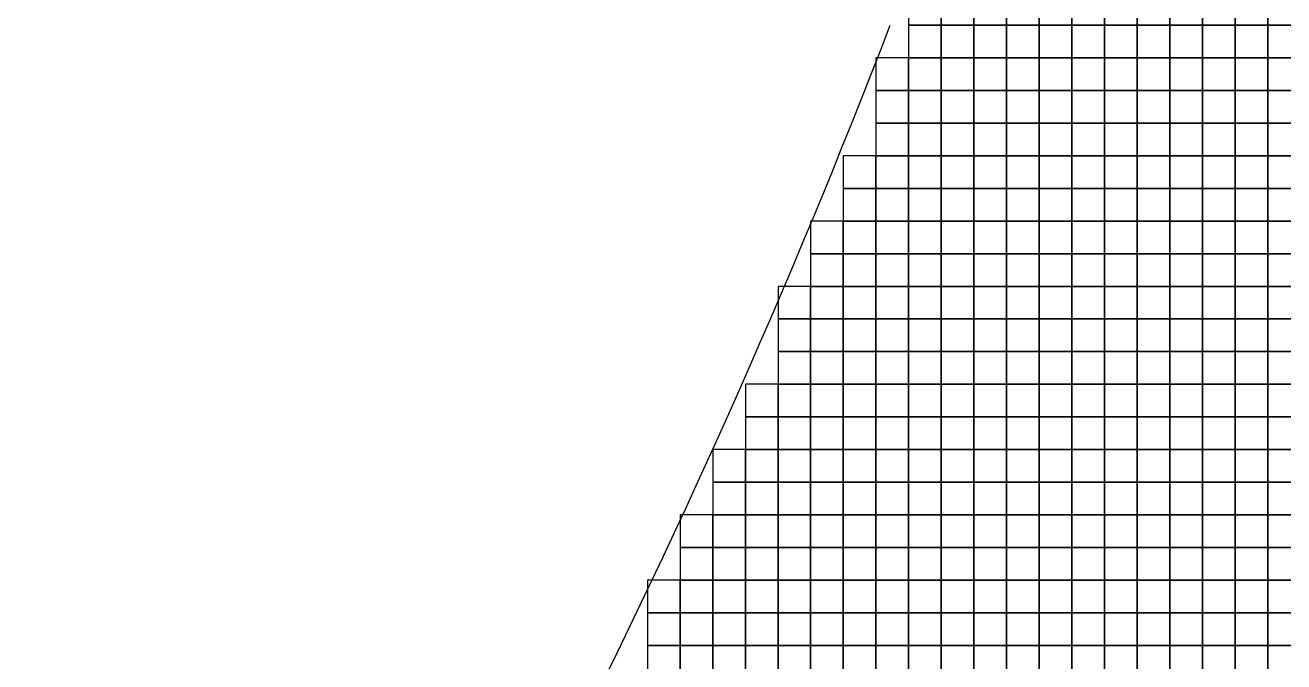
# Model space of a CAD drawing. Extents: x -160257 to 160150, y 7001 to 122208.
# Drawn here: x 114517 to 133791, y 39966 to 49716 of the extents above; entities that cross this region are included whole.
import ezdxf

# ---------------------------------------------------------------- set-up
doc = ezdxf.new("R2010")
doc.units = 0
doc.header["$LTSCALE"] = 1000
doc.header["$MEASUREMENT"] = 0
doc.layers.add('A-G-VISIBLE', color=9, linetype='Continuous')

# ---------------------------------------------------------------- blocks, each defined once
blk = doc.blocks.new('dasd')
at = {"layer": 'A-G-VISIBLE', "linetype": 'Continuous'}
for centre, radius, start, end in [((-132879.454, 42145.346), 121.404, 314.68966, 338.95615), ((-132898.334, 42165.736), 157.69, 318.2193, 335.49083)]:
    blk.add_arc(centre, radius, start, end, dxfattribs=at)

msp = doc.modelspace()

# ---------------------------------------------------------------- linework, layer by layer
at = {"elevation": 2850}
for points in [[(128045, 49716), (128545, 49716), (128545, 50216), (128045, 50216)], [(128545, 49716), (129045, 49716), (129045, 50216), (128545, 50216)], [(129045, 49716), (129545, 49716), (129545, 50216), (129045, 50216)], [(129545, 49716), (130045, 49716), (130045, 50216), (129545, 50216)], [(130045, 49716), (130545, 49716), (130545, 50216), (130045, 50216)], [(130545, 49716), (131045, 49716), (131045, 50216), (130545, 50216)], [(131045, 49716), (131545, 49716), (131545, 50216), (131045, 50216)], [(131545, 49716), (132045, 49716), (132045, 50216), (131545, 50216)], [(132045, 49716), (132545, 49716), (132545, 50216), (132045, 50216)], [(132545, 49716), (133045, 49716), (133045, 50216), (132545, 50216)], [(133045, 49716), (133545, 49716), (133545, 50216), (133045, 50216)], [(133545, 49716), (134045, 49716), (134045, 50216), (133545, 50216)], [(128045, 49216), (128545, 49216), (128545, 49716), (128045, 49716)], [(128545, 49216), (129045, 49216), (129045, 49716), (128545, 49716)], [(129045, 49216), (129545, 49216), (129545, 49716), (129045, 49716)], [(129545, 49216), (130045, 49216), (130045, 49716), (129545, 49716)], [(130045, 49216), (130545, 49216), (130545, 49716), (130045, 49716)], [(130545, 49216), (131045, 49216), (131045, 49716), (130545, 49716)], [(131045, 49216), (131545, 49216), (131545, 49716), (131045, 49716)], [(131545, 49216), (132045, 49216), (132045, 49716), (131545, 49716)], [(132045, 49216), (132545, 49216), (132545, 49716), (132045, 49716)], [(132545, 49216), (133045, 49216), (133045, 49716), (132545, 49716)], [(133045, 49216), (133545, 49216), (133545, 49716), (133045, 49716)], [(133545, 49216), (134045, 49216), (134045, 49716), (133545, 49716)], [(127545, 48716), (128045, 48716), (128045, 49216), (127545, 49216)], [(128045, 48716), (128545, 48716), (128545, 49216), (128045, 49216)], [(128545, 48716), (129045, 48716), (129045, 49216), (128545, 49216)], [(129045, 48716), (129545, 48716), (129545, 49216), (129045, 49216)], [(129545, 48716), (130045, 48716), (130045, 49216), (129545, 49216)], [(130045, 48716), (130545, 48716), (130545, 49216), (130045, 49216)], [(130545, 48716), (131045, 48716), (131045, 49216), (130545, 49216)], [(131045, 48716), (131545, 48716), (131545, 49216), (131045, 49216)], [(131545, 48716), (132045, 48716), (132045, 49216), (131545, 49216)], [(132045, 48716), (132545, 48716), (132545, 49216), (132045, 49216)], [(132545, 48716), (133045, 48716), (133045, 49216), (132545, 49216)], [(133045, 48716), (133545, 48716), (133545, 49216), (133045, 49216)], [(133545, 48716), (134045, 48716), (134045, 49216), (133545, 49216)], [(127545, 48216), (128045, 48216), (128045, 48716), (127545, 48716)], [(128045, 48216), (128545, 48216), (128545, 48716), (128045, 48716)], [(128545, 48216), (129045, 48216), (129045, 48716), (128545, 48716)], [(129045, 48216), (129545, 48216), (129545, 48716), (129045, 48716)], [(129545, 48216), (130045, 48216), (130045, 48716), (129545, 48716)], [(130045, 48216), (130545, 48216), (130545, 48716), (130045, 48716)], [(130545, 48216), (131045, 48216), (131045, 48716), (130545, 48716)], [(131045, 48216), (131545, 48216), (131545, 48716), (131045, 48716)], [(131545, 48216), (132045, 48216), (132045, 48716), (131545, 48716)], [(132045, 48216), (132545, 48216), (132545, 48716), (132045, 48716)], [(132545, 48216), (133045, 48216), (133045, 48716), (132545, 48716)], [(133045, 48216), (133545, 48216), (133545, 48716), (133045, 48716)], [(133545, 48216), (134045, 48216), (134045, 48716), (133545, 48716)], [(127545, 47716), (128045, 47716), (128045, 48216), (127545, 48216)], [(128045, 47716), (128545, 47716), (128545, 48216), (128045, 48216)], [(128545, 47716), (129045, 47716), (129045, 48216), (128545, 48216)], [(129045, 47716), (129545, 47716), (129545, 48216), (129045, 48216)], [(129545, 47716), (130045, 47716), (130045, 48216), (129545, 48216)], [(130045, 47716), (130545, 47716), (130545, 48216), (130045, 48216)], [(130545, 47716), (131045, 47716), (131045, 48216), (130545, 48216)], [(131045, 47716), (131545, 47716), (131545, 48216), (131045, 48216)], [(131545, 47716), (132045, 47716), (132045, 48216), (131545, 48216)], [(132045, 47716), (132545, 47716), (132545, 48216), (132045, 48216)], [(132545, 47716), (133045, 47716), (133045, 48216), (132545, 48216)], [(133045, 47716), (133545, 47716), (133545, 48216), (133045, 48216)], [(133545, 47716), (134045, 47716), (134045, 48216), (133545, 48216)], [(127045, 47216), (127545, 47216), (127545, 47716), (127045, 47716)], [(127545, 47216), (128045, 47216), (128045, 47716), (127545, 47716)], [(128045, 47216), (128545, 47216), (128545, 47716), (128045, 47716)], [(128545, 47216), (129045, 47216), (129045, 47716), (128545, 47716)], [(129045, 47216), (129545, 47216), (129545, 47716), (129045, 47716)], [(129545, 47216), (130045, 47216), (130045, 47716), (129545, 47716)], [(130045, 47216), (130545, 47216), (130545, 47716), (130045, 47716)], [(130545, 47216), (131045, 47216), (131045, 47716), (130545, 47716)], [(131045, 47216), (131545, 47216), (131545, 47716), (131045, 47716)], [(131545, 47216), (132045, 47216), (132045, 47716), (131545, 47716)], [(132045, 47216), (132545, 47216), (132545, 47716), (132045, 47716)], [(132545, 47216), (133045, 47216), (133045, 47716), (132545, 47716)], [(133045, 47216), (133545, 47216), (133545, 47716), (133045, 47716)], [(133545, 47216), (134045, 47216), (134045, 47716), (133545, 47716)], [(127045, 46716), (127545, 46716), (127545, 47216), (127045, 47216)], [(127545, 46716), (128045, 46716), (128045, 47216), (127545, 47216)], [(128045, 46716), (128545, 46716), (128545, 47216), (128045, 47216)], [(128545, 46716), (129045, 46716), (129045, 47216), (128545, 47216)], [(129045, 46716), (129545, 46716), (129545, 47216), (129045, 47216)], [(129545, 46716), (130045, 46716), (130045, 47216), (129545, 47216)], [(130045, 46716), (130545, 46716), (130545, 47216), (130045, 47216)], [(130545, 46716), (131045, 46716), (131045, 47216), (130545, 47216)], [(131045, 46716), (131545, 46716), (131545, 47216), (131045, 47216)], [(131545, 46716), (132045, 46716), (132045, 47216), (131545, 47216)], [(132045, 46716), (132545, 46716), (132545, 47216), (132045, 47216)], [(132545, 46716), (133045, 46716), (133045, 47216), (132545, 47216)], [(133045, 46716), (133545, 46716), (133545, 47216), (133045, 47216)], [(133545, 46716), (134045, 46716), (134045, 47216), (133545, 47216)], [(126545, 46216), (127045, 46216), (127045, 46716), (126545, 46716)], [(127045, 46216), (127545, 46216), (127545, 46716), (127045, 46716)], [(127545, 46216), (128045, 46216), (128045, 46716), (127545, 46716)], [(128045, 46216), (128545, 46216), (128545, 46716), (128045, 46716)], [(128545, 46216), (129045, 46216), (129045, 46716), (128545, 46716)], [(129045, 46216), (129545, 46216), (129545, 46716), (129045, 46716)], [(129545, 46216), (130045, 46216), (130045, 46716), (129545, 46716)], [(130045, 46216), (130545, 46216), (130545, 46716), (130045, 46716)], [(130545, 46216), (131045, 46216), (131045, 46716), (130545, 46716)], [(131045, 46216), (131545, 46216), (131545, 46716), (131045, 46716)], [(131545, 46216), (132045, 46216), (132045, 46716), (131545, 46716)], [(132045, 46216), (132545, 46216), (132545, 46716), (132045, 46716)], [(132545, 46216), (133045, 46216), (133045, 46716), (132545, 46716)], [(133045, 46216), (133545, 46216), (133545, 46716), (133045, 46716)], [(133545, 46216), (134045, 46216), (134045, 46716), (133545, 46716)], [(126545, 45716), (127045, 45716), (127045, 46216), (126545, 46216)], [(127045, 45716), (127545, 45716), (127545, 46216), (127045, 46216)], [(127545, 45716), (128045, 45716), (128045, 46216), (127545, 46216)], [(128045, 45716), (128545, 45716), (128545, 46216), (128045, 46216)], [(128545, 45716), (129045, 45716), (129045, 46216), (128545, 46216)], [(129045, 45716), (129545, 45716), (129545, 46216), (129045, 46216)], [(129545, 45716), (130045, 45716), (130045, 46216), (129545, 46216)], [(130045, 45716), (130545, 45716), (130545, 46216), (130045, 46216)], [(130545, 45716), (131045, 45716), (131045, 46216), (130545, 46216)], [(131045, 45716), (131545, 45716), (131545, 46216), (131045, 46216)], [(131545, 45716), (132045, 45716), (132045, 46216), (131545, 46216)], [(132045, 45716), (132545, 45716), (132545, 46216), (132045, 46216)], [(132545, 45716), (133045, 45716), (133045, 46216), (132545, 46216)], [(133045, 45716), (133545, 45716), (133545, 46216), (133045, 46216)], [(133545, 45716), (134045, 45716), (134045, 46216), (133545, 46216)], [(126045, 45216), (126545, 45216), (126545, 45716), (126045, 45716)], [(126545, 45216), (127045, 45216), (127045, 45716), (126545, 45716)], [(127045, 45216), (127545, 45216), (127545, 45716), (127045, 45716)], [(127545, 45216), (128045, 45216), (128045, 45716), (127545, 45716)], [(128045, 45216), (128545, 45216), (128545, 45716), (128045, 45716)], [(128545, 45216), (129045, 45216), (129045, 45716), (128545, 45716)], [(129045, 45216), (129545, 45216), (129545, 45716), (129045, 45716)], [(129545, 45216), (130045, 45216), (130045, 45716), (129545, 45716)], [(130045, 45216), (130545, 45216), (130545, 45716), (130045, 45716)], [(130545, 45216), (131045, 45216), (131045, 45716), (130545, 45716)], [(131045, 45216), (131545, 45216), (131545, 45716), (131045, 45716)], [(131545, 45216), (132045, 45216), (132045, 45716), (131545, 45716)], [(132045, 45216), (132545, 45216), (132545, 45716), (132045, 45716)], [(132545, 45216), (133045, 45216), (133045, 45716), (132545, 45716)], [(133045, 45216), (133545, 45216), (133545, 45716), (133045, 45716)], [(133545, 45216), (134045, 45216), (134045, 45716), (133545, 45716)], [(126045, 44716), (126545, 44716), (126545, 45216), (126045, 45216)], [(126545, 44716), (127045, 44716), (127045, 45216), (126545, 45216)], [(127045, 44716), (127545, 44716), (127545, 45216), (127045, 45216)], [(127545, 44716), (128045, 44716), (128045, 45216), (127545, 45216)], [(128045, 44716), (128545, 44716), (128545, 45216), (128045, 45216)], [(128545, 44716), (129045, 44716), (129045, 45216), (128545, 45216)], [(129045, 44716), (129545, 44716), (129545, 45216), (129045, 45216)], [(129545, 44716), (130045, 44716), (130045, 45216), (129545, 45216)], [(130045, 44716), (130545, 44716), (130545, 45216), (130045, 45216)], [(130545, 44716), (131045, 44716), (131045, 45216), (130545, 45216)], [(131045, 44716), (131545, 44716), (131545, 45216), (131045, 45216)], [(131545, 44716), (132045, 44716), (132045, 45216), (131545, 45216)], [(132045, 44716), (132545, 44716), (132545, 45216), (132045, 45216)], [(132545, 44716), (133045, 44716), (133045, 45216), (132545, 45216)], [(133045, 44716), (133545, 44716), (133545, 45216), (133045, 45216)], [(133545, 44716), (134045, 44716), (134045, 45216), (133545, 45216)], [(126045, 44216), (126545, 44216), (126545, 44716), (126045, 44716)], [(126545, 44216), (127045, 44216), (127045, 44716), (126545, 44716)], [(127045, 44216), (127545, 44216), (127545, 44716), (127045, 44716)], [(127545, 44216), (128045, 44216), (128045, 44716), (127545, 44716)], [(128045, 44216), (128545, 44216), (128545, 44716), (128045, 44716)], [(128545, 44216), (129045, 44216), (129045, 44716), (128545, 44716)], [(129045, 44216), (129545, 44216), (129545, 44716), (129045, 44716)], [(129545, 44216), (130045, 44216), (130045, 44716), (129545, 44716)], [(130045, 44216), (130545, 44216), (130545, 44716), (130045, 44716)], [(130545, 44216), (131045, 44216), (131045, 44716), (130545, 44716)], [(131045, 44216), (131545, 44216), (131545, 44716), (131045, 44716)], [(131545, 44216), (132045, 44216), (132045, 44716), (131545, 44716)], [(132045, 44216), (132545, 44216), (132545, 44716), (132045, 44716)], [(132545, 44216), (133045, 44216), (133045, 44716), (132545, 44716)], [(133045, 44216), (133545, 44216), (133545, 44716), (133045, 44716)], [(133545, 44216), (134045, 44216), (134045, 44716), (133545, 44716)], [(125545, 43716), (126045, 43716), (126045, 44216), (125545, 44216)], [(126045, 43716), (126545, 43716), (126545, 44216), (126045, 44216)], [(126545, 43716), (127045, 43716), (127045, 44216), (126545, 44216)], [(127045, 43716), (127545, 43716), (127545, 44216), (127045, 44216)], [(127545, 43716), (128045, 43716), (128045, 44216), (127545, 44216)], [(128045, 43716), (128545, 43716), (128545, 44216), (128045, 44216)], [(128545, 43716), (129045, 43716), (129045, 44216), (128545, 44216)], [(129045, 43716), (129545, 43716), (129545, 44216), (129045, 44216)], [(129545, 43716), (130045, 43716), (130045, 44216), (129545, 44216)], [(130045, 43716), (130545, 43716), (130545, 44216), (130045, 44216)], [(130545, 43716), (131045, 43716), (131045, 44216), (130545, 44216)], [(131045, 43716), (131545, 43716), (131545, 44216), (131045, 44216)], [(131545, 43716), (132045, 43716), (132045, 44216), (131545, 44216)], [(132045, 43716), (132545, 43716), (132545, 44216), (132045, 44216)], [(132545, 43716), (133045, 43716), (133045, 44216), (132545, 44216)], [(133045, 43716), (133545, 43716), (133545, 44216), (133045, 44216)], [(133545, 43716), (134045, 43716), (134045, 44216), (133545, 44216)], [(125545, 43216), (126045, 43216), (126045, 43716), (125545, 43716)], [(126045, 43216), (126545, 43216), (126545, 43716), (126045, 43716)], [(126545, 43216), (127045, 43216), (127045, 43716), (126545, 43716)], [(127045, 43216), (127545, 43216), (127545, 43716), (127045, 43716)], [(127545, 43216), (128045, 43216), (128045, 43716), (127545, 43716)], [(128045, 43216), (128545, 43216), (128545, 43716), (128045, 43716)], [(128545, 43216), (129045, 43216), (129045, 43716), (128545, 43716)], [(129045, 43216), (129545, 43216), (129545, 43716), (129045, 43716)], [(129545, 43216), (130045, 43216), (130045, 43716), (129545, 43716)], [(130045, 43216), (130545, 43216), (130545, 43716), (130045, 43716)], [(130545, 43216), (131045, 43216), (131045, 43716), (130545, 43716)], [(131045, 43216), (131545, 43216), (131545, 43716), (131045, 43716)], [(131545, 43216), (132045, 43216), (132045, 43716), (131545, 43716)], [(132045, 43216), (132545, 43216), (132545, 43716), (132045, 43716)], [(132545, 43216), (133045, 43216), (133045, 43716), (132545, 43716)], [(133045, 43216), (133545, 43216), (133545, 43716), (133045, 43716)], [(133545, 43216), (134045, 43216), (134045, 43716), (133545, 43716)], [(125045, 42716), (125545, 42716), (125545, 43216), (125045, 43216)], [(125545, 42716), (126045, 42716), (126045, 43216), (125545, 43216)], [(126045, 42716), (126545, 42716), (126545, 43216), (126045, 43216)], [(126545, 42716), (127045, 42716), (127045, 43216), (126545, 43216)], [(127045, 42716), (127545, 42716), (127545, 43216), (127045, 43216)], [(127545, 42716), (128045, 42716), (128045, 43216), (127545, 43216)], [(128045, 42716), (128545, 42716), (128545, 43216), (128045, 43216)], [(128545, 42716), (129045, 42716), (129045, 43216), (128545, 43216)], [(129045, 42716), (129545, 42716), (129545, 43216), (129045, 43216)], [(129545, 42716), (130045, 42716), (130045, 43216), (129545, 43216)], [(130045, 42716), (130545, 42716), (130545, 43216), (130045, 43216)], [(130545, 42716), (131045, 42716), (131045, 43216), (130545, 43216)], [(131045, 42716), (131545, 42716), (131545, 43216), (131045, 43216)], [(131545, 42716), (132045, 42716), (132045, 43216), (131545, 43216)], [(132045, 42716), (132545, 42716), (132545, 43216), (132045, 43216)], [(132545, 42716), (133045, 42716), (133045, 43216), (132545, 43216)], [(133045, 42716), (133545, 42716), (133545, 43216), (133045, 43216)], [(133545, 42716), (134045, 42716), (134045, 43216), (133545, 43216)], [(125045, 42216), (125545, 42216), (125545, 42716), (125045, 42716)], [(125545, 42216), (126045, 42216), (126045, 42716), (125545, 42716)], [(126045, 42216), (126545, 42216), (126545, 42716), (126045, 42716)], [(126545, 42216), (127045, 42216), (127045, 42716), (126545, 42716)], [(127045, 42216), (127545, 42216), (127545, 42716), (127045, 42716)], [(127545, 42216), (128045, 42216), (128045, 42716), (127545, 42716)], [(128045, 42216), (128545, 42216), (128545, 42716), (128045, 42716)], [(128545, 42216), (129045, 42216), (129045, 42716), (128545, 42716)], [(129045, 42216), (129545, 42216), (129545, 42716), (129045, 42716)], [(129545, 42216), (130045, 42216), (130045, 42716), (129545, 42716)], [(130045, 42216), (130545, 42216), (130545, 42716), (130045, 42716)], [(130545, 42216), (131045, 42216), (131045, 42716), (130545, 42716)], [(131045, 42216), (131545, 42216), (131545, 42716), (131045, 42716)], [(131545, 42216), (132045, 42216), (132045, 42716), (131545, 42716)], [(132045, 42216), (132545, 42216), (132545, 42716), (132045, 42716)], [(132545, 42216), (133045, 42216), (133045, 42716), (132545, 42716)], [(133045, 42216), (133545, 42216), (133545, 42716), (133045, 42716)], [(133545, 42216), (134045, 42216), (134045, 42716), (133545, 42716)], [(124545, 41716), (125045, 41716), (125045, 42216), (124545, 42216)], [(125045, 41716), (125545, 41716), (125545, 42216), (125045, 42216)], [(125545, 41716), (126045, 41716), (126045, 42216), (125545, 42216)], [(126045, 41716), (126545, 41716), (126545, 42216), (126045, 42216)], [(126545, 41716), (127045, 41716), (127045, 42216), (126545, 42216)], [(127045, 41716), (127545, 41716), (127545, 42216), (127045, 42216)], [(127545, 41716), (128045, 41716), (128045, 42216), (127545, 42216)], [(128045, 41716), (128545, 41716), (128545, 42216), (128045, 42216)], [(128545, 41716), (129045, 41716), (129045, 42216), (128545, 42216)], [(129045, 41716), (129545, 41716), (129545, 42216), (129045, 42216)], [(129545, 41716), (130045, 41716), (130045, 42216), (129545, 42216)], [(130045, 41716), (130545, 41716), (130545, 42216), (130045, 42216)], [(130545, 41716), (131045, 41716), (131045, 42216), (130545, 42216)], [(131045, 41716), (131545, 41716), (131545, 42216), (131045, 42216)], [(131545, 41716), (132045, 41716), (132045, 42216), (131545, 42216)], [(132045, 41716), (132545, 41716), (132545, 42216), (132045, 42216)], [(132545, 41716), (133045, 41716), (133045, 42216), (132545, 42216)], [(133045, 41716), (133545, 41716), (133545, 42216), (133045, 42216)], [(133545, 41716), (134045, 41716), (134045, 42216), (133545, 42216)], [(124545, 41216), (125045, 41216), (125045, 41716), (124545, 41716)], [(125045, 41216), (125545, 41216), (125545, 41716), (125045, 41716)], [(125545, 41216), (126045, 41216), (126045, 41716), (125545, 41716)], [(126045, 41216), (126545, 41216), (126545, 41716), (126045, 41716)], [(126545, 41216), (127045, 41216), (127045, 41716), (126545, 41716)], [(127045, 41216), (127545, 41216), (127545, 41716), (127045, 41716)], [(127545, 41216), (128045, 41216), (128045, 41716), (127545, 41716)], [(128045, 41216), (128545, 41216), (128545, 41716), (128045, 41716)], [(128545, 41216), (129045, 41216), (129045, 41716), (128545, 41716)], [(129045, 41216), (129545, 41216), (129545, 41716), (129045, 41716)], [(129545, 41216), (130045, 41216), (130045, 41716), (129545, 41716)], [(130045, 41216), (130545, 41216), (130545, 41716), (130045, 41716)], [(130545, 41216), (131045, 41216), (131045, 41716), (130545, 41716)], [(131045, 41216), (131545, 41216), (131545, 41716), (131045, 41716)], [(131545, 41216), (132045, 41216), (132045, 41716), (131545, 41716)], [(132045, 41216), (132545, 41216), (132545, 41716), (132045, 41716)], [(132545, 41216), (133045, 41216), (133045, 41716), (132545, 41716)], [(133045, 41216), (133545, 41216), (133545, 41716), (133045, 41716)], [(133545, 41216), (134045, 41216), (134045, 41716), (133545, 41716)], [(124045, 40716), (124545, 40716), (124545, 41216), (124045, 41216)], [(124545, 40716), (125045, 40716), (125045, 41216), (124545, 41216)], [(125045, 40716), (125545, 40716), (125545, 41216), (125045, 41216)], [(125545, 40716), (126045, 40716), (126045, 41216), (125545, 41216)], [(126045, 40716), (126545, 40716), (126545, 41216), (126045, 41216)], [(126545, 40716), (127045, 40716), (127045, 41216), (126545, 41216)], [(127045, 40716), (127545, 40716), (127545, 41216), (127045, 41216)], [(127545, 40716), (128045, 40716), (128045, 41216), (127545, 41216)], [(128045, 40716), (128545, 40716), (128545, 41216), (128045, 41216)], [(128545, 40716), (129045, 40716), (129045, 41216), (128545, 41216)], [(129045, 40716), (129545, 40716), (129545, 41216), (129045, 41216)], [(129545, 40716), (130045, 40716), (130045, 41216), (129545, 41216)], [(130045, 40716), (130545, 40716), (130545, 41216), (130045, 41216)], [(130545, 40716), (131045, 40716), (131045, 41216), (130545, 41216)], [(131045, 40716), (131545, 40716), (131545, 41216), (131045, 41216)], [(131545, 40716), (132045, 40716), (132045, 41216), (131545, 41216)], [(132045, 40716), (132545, 40716), (132545, 41216), (132045, 41216)], [(132545, 40716), (133045, 40716), (133045, 41216), (132545, 41216)], [(133045, 40716), (133545, 40716), (133545, 41216), (133045, 41216)], [(133545, 40716), (134045, 40716), (134045, 41216), (133545, 41216)], [(124045, 40216), (124545, 40216), (124545, 40716), (124045, 40716)], [(124545, 40216), (125045, 40216), (125045, 40716), (124545, 40716)], [(125045, 40216), (125545, 40216), (125545, 40716), (125045, 40716)], [(125545, 40216), (126045, 40216), (126045, 40716), (125545, 40716)], [(126045, 40216), (126545, 40216), (126545, 40716), (126045, 40716)], [(126545, 40216), (127045, 40216), (127045, 40716), (126545, 40716)], [(127045, 40216), (127545, 40216), (127545, 40716), (127045, 40716)], [(127545, 40216), (128045, 40216), (128045, 40716), (127545, 40716)], [(128045, 40216), (128545, 40216), (128545, 40716), (128045, 40716)], [(128545, 40216), (129045, 40216), (129045, 40716), (128545, 40716)], [(129045, 40216), (129545, 40216), (129545, 40716), (129045, 40716)], [(129545, 40216), (130045, 40216), (130045, 40716), (129545, 40716)], [(130045, 40216), (130545, 40216), (130545, 40716), (130045, 40716)], [(130545, 40216), (131045, 40216), (131045, 40716), (130545, 40716)], [(131045, 40216), (131545, 40216), (131545, 40716), (131045, 40716)], [(131545, 40216), (132045, 40216), (132045, 40716), (131545, 40716)], [(132045, 40216), (132545, 40216), (132545, 40716), (132045, 40716)], [(132545, 40216), (133045, 40216), (133045, 40716), (132545, 40716)], [(133045, 40216), (133545, 40216), (133545, 40716), (133045, 40716)], [(133545, 40216), (134045, 40216), (134045, 40716), (133545, 40716)], [(124045, 39716), (124545, 39716), (124545, 40216), (124045, 40216)], [(124545, 39716), (125045, 39716), (125045, 40216), (124545, 40216)], [(125045, 39716), (125545, 39716), (125545, 40216), (125045, 40216)], [(125545, 39716), (126045, 39716), (126045, 40216), (125545, 40216)], [(126045, 39716), (126545, 39716), (126545, 40216), (126045, 40216)], [(126545, 39716), (127045, 39716), (127045, 40216), (126545, 40216)], [(127045, 39716), (127545, 39716), (127545, 40216), (127045, 40216)], [(127545, 39716), (128045, 39716), (128045, 40216), (127545, 40216)], [(128045, 39716), (128545, 39716), (128545, 40216), (128045, 40216)], [(128545, 39716), (129045, 39716), (129045, 40216), (128545, 40216)], [(129045, 39716), (129545, 39716), (129545, 40216), (129045, 40216)], [(129545, 39716), (130045, 39716), (130045, 40216), (129545, 40216)], [(130045, 39716), (130545, 39716), (130545, 40216), (130045, 40216)], [(130545, 39716), (131045, 39716), (131045, 40216), (130545, 40216)], [(131045, 39716), (131545, 39716), (131545, 40216), (131045, 40216)], [(131545, 39716), (132045, 39716), (132045, 40216), (131545, 40216)], [(132045, 39716), (132545, 39716), (132545, 40216), (132045, 40216)], [(132545, 39716), (133045, 39716), (133045, 40216), (132545, 40216)], [(133045, 39716), (133545, 39716), (133545, 40216), (133045, 40216)], [(133545, 39716), (134045, 39716), (134045, 40216), (133545, 40216)]]:
    msp.add_lwpolyline(points, close=True, dxfattribs=at)

# ---------------------------------------------------------------- block references
at = {"xscale": 1000, "yscale": 1000, "zscale": 1000}
msp.add_blockref('dasd', (132893911, -42052037, 2850), dxfattribs=at)

doc.saveas('drawing.dxf')
